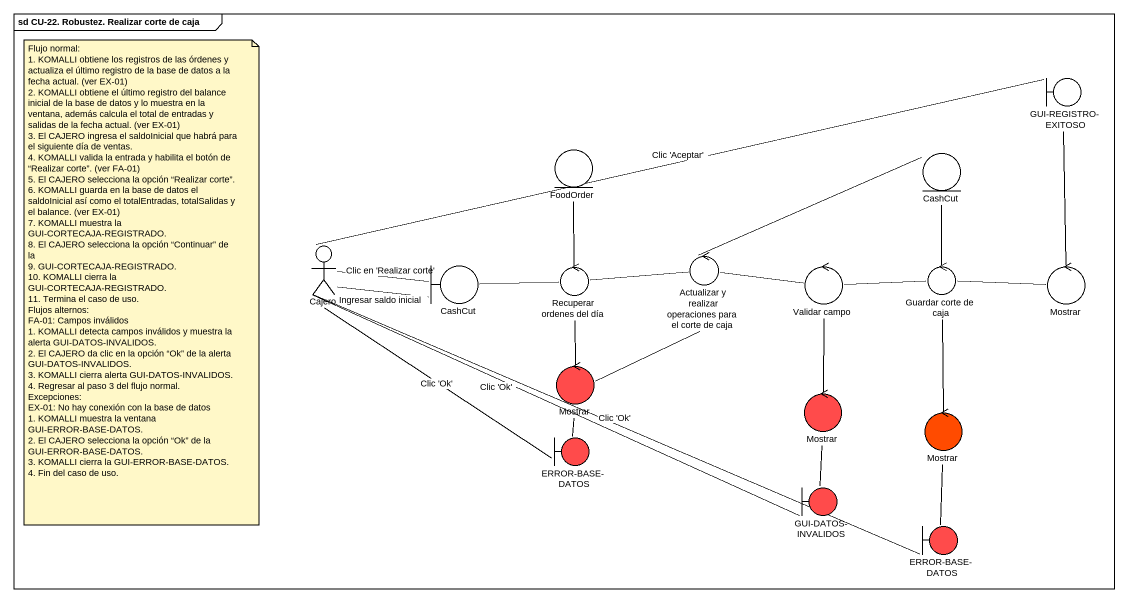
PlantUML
@startuml
mainframe sd CU-22. Robustez. Realizar corte de caja
boundary "GUI-REGISTRO-EXITOSO" as GUI_REGISTRO_EXITOSO
entity FoodOrder
entity CashCut
actor Cajero
boundary "CashCut" as CashCut_2
control "Actualizar y realizar operaciones para el corte de caja" as Actualizar_y_realizar
control "Validar campo" as Validar_campo
control "Guardar corte de caja" as Guardar_corte_de_caja
control Mostrar
control "Recuperar ordenes del día" as Recuperar_ordenes_del_día
control "Mostrar" as Mostrar_2 #FF4B4B
control "Mostrar" as Mostrar_3 #FF4B4B
control "Mostrar" as Mostrar_4 #FF4B00
boundary "ERROR-BASE-DATOS" as ERROR_BASE_DATOS #FF4B4B
boundary "GUI-DATOS-INVALIDOS" as GUI_DATOS_INVALIDOS #FF4B4B
boundary "ERROR-BASE-DATOS" as ERROR_BASE_DATOS_2 #FF4B4B
Cajero -right- GUI_REGISTRO_EXITOSO : Clic 'Aceptar'
Cajero -right- CashCut_2 : Ingresar saldo inicial
Cajero -right- CashCut_2 : Clic en 'Realizar corte'
Cajero -right- GUI_DATOS_INVALIDOS : Clic 'Ok'
CashCut_2 -right- Recuperar_ordenes_del_día
Actualizar_y_realizar -right- CashCut
Actualizar_y_realizar -right- Validar_campo
Actualizar_y_realizar -- Mostrar_2
Validar_campo -right- Guardar_corte_de_caja
Validar_campo -- Mostrar_3
Guardar_corte_de_caja -up- CashCut
Guardar_corte_de_caja -right- Mostrar
Guardar_corte_de_caja -- Mostrar_4
Mostrar -up- GUI_REGISTRO_EXITOSO
Recuperar_ordenes_del_día -up- FoodOrder
Recuperar_ordenes_del_día -right- Actualizar_y_realizar
Recuperar_ordenes_del_día -- Mostrar_2
Mostrar_2 -- ERROR_BASE_DATOS
Mostrar_3 -- GUI_DATOS_INVALIDOS
Mostrar_4 -- ERROR_BASE_DATOS_2
ERROR_BASE_DATOS -up- Cajero : Clic 'Ok'
ERROR_BASE_DATOS_2 -left- Cajero : Clic 'Ok'
note as N1
  Flujo normal:
  1. KOMALLI obtiene los registros de las órdenes y actualiza el último registro de la base de datos a la fecha actual. (ver EX-01)
  2. KOMALLI obtiene el último registro del balance inicial de la base de datos y lo muestra en la ventana, además calcula el total de entradas y salidas de la fecha actual. (ver EX-01)
  3. El CAJERO ingresa el saldoInicial que habrá para el siguiente día de ventas.
  4. KOMALLI valida la entrada y habilita el botón de “Realizar corte”. (ver FA-01)
  5. El CAJERO selecciona la opción “Realizar corte”.
  6. KOMALLI guarda en la base de datos el saldoInicial así como el totalEntradas, totalSalidas y el balance. (ver EX-01)
  7. KOMALLI muestra la GUI-CORTECAJA-REGISTRADO.
  8. El CAJERO selecciona la opción “Continuar” de la
  9. GUI-CORTECAJA-REGISTRADO.
  10. KOMALLI cierra la GUI-CORTECAJA-REGISTRADO.
  11. Termina el caso de uso.
  Flujos alternos:
  FA-01: Campos inválidos
  1. KOMALLI detecta campos inválidos y muestra la alerta GUI-DATOS-INVALIDOS.
  2. El CAJERO da clic en la opción “Ok” de la alerta GUI-DATOS-INVALIDOS.
  3. KOMALLI cierra alerta GUI-DATOS-INVALIDOS.
  4. Regresar al paso 3 del flujo normal.
  Excepciones:
  EX-01: No hay conexión con la base de datos
  1. KOMALLI muestra la ventana GUI-ERROR-BASE-DATOS.
  2. El CAJERO selecciona la opción “Ok” de la GUI-ERROR-BASE-DATOS.
  3. KOMALLI cierra la GUI-ERROR-BASE-DATOS.
  4. Fin del caso de uso.
end note
@enduml
